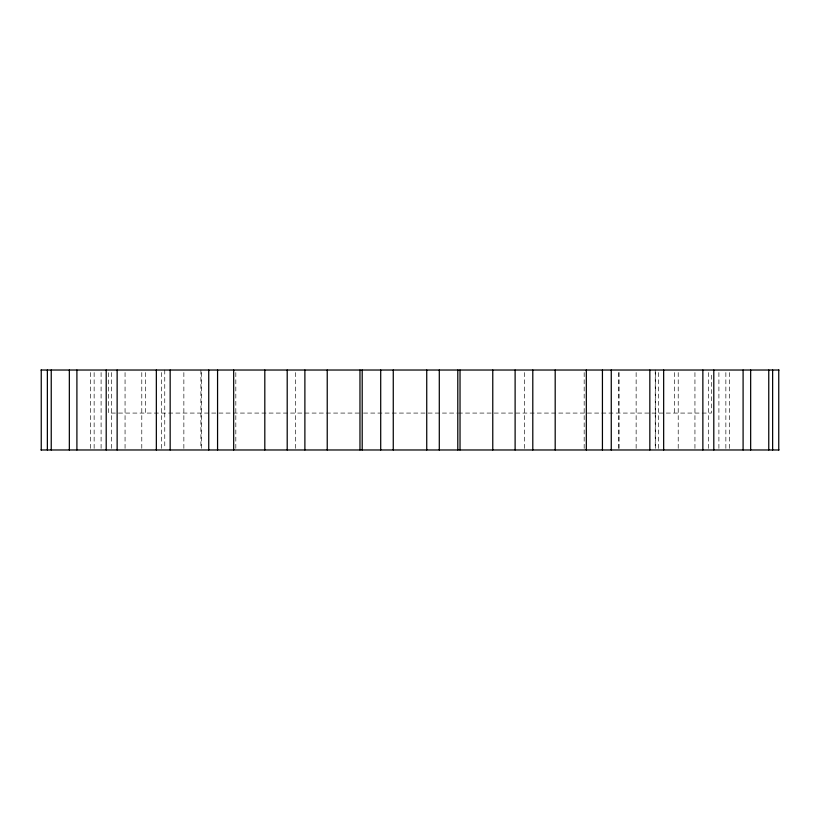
<?xml version="1.0" encoding="UTF-8"?>
<svg xmlns="http://www.w3.org/2000/svg" width="820" height="820" viewBox="0 0 820 820"><rect width="100%" height="100%" fill="white"/><g stroke="black" fill="none" stroke-linecap="round" stroke-linejoin="round"><path stroke-width="0.61" stroke-dasharray="4.1 3.07" d="M359.191 413.075L108.65 413.075L108.65 372.557M363.537 413.075L457.14 413.075M458.359 413.075L711.35 413.075L711.35 372.557M729.359 372.567L729.359 448.704M725.864 372.567L725.864 448.704M718.904 372.567L718.904 448.704M708.562 372.567L708.562 448.704M694.94 372.567L694.94 448.704M678.212 372.567L678.212 448.704M674.45 372.557L674.45 413.075M658.532 372.567L658.532 448.704M655.354 372.567L655.354 448.704M655.241 370.025L655.241 448.704M636.135 372.567L636.135 448.704M619.1 372.567L619.1 448.704M618.454 372.567L618.454 448.704M584.178 372.567L584.178 448.704M524.605 372.567L524.605 448.704M295.395 372.567L295.395 448.704M235.822 372.567L235.822 448.704M201.546 372.485L201.546 448.714M200.9 370.025L200.9 448.704M183.864 372.567L183.864 448.704M164.758 370.025L164.758 448.704M161.468 372.567L161.468 448.704M145.55 372.557L145.55 413.075M141.788 372.567L141.788 448.704M125.06 372.567L125.06 448.704M111.438 372.567L111.438 448.704M101.096 372.567L101.096 448.704M94.136 372.567L94.136 448.704M90.641 372.567L90.641 448.704"/><path stroke-width="1.23" d="M41 370.025L779 370.025M41 449.975L779 449.975M778.754 370.025L778.754 449.975M772.635 370.025L772.635 449.975M768.76 370.025L768.76 449.975M750.659 370.025L750.659 449.975M743.094 370.025L743.094 449.975M713.8 370.025L713.8 449.975M702.863 370.025L702.863 449.975M663.657 370.025L663.657 449.975M649.84 370.025L649.84 449.975M611.259 370.025L611.259 449.975M602.433 370.025L602.433 449.975M586.331 370.025L586.331 449.975M555.191 370.025L555.191 449.975M532.795 370.025L532.795 449.975M515.114 370.025L515.114 449.975M492.769 370.025L492.769 449.975M460.03 370.025L460.03 449.975M457.796 370.025L457.796 449.975M439.294 370.025L439.294 449.975M426.738 370.025L426.738 449.975M393.262 370.025L393.262 449.975M380.705 370.025L380.705 449.975M362.204 370.025L362.204 449.975M359.97 370.025L359.97 449.975M327.231 370.025L327.231 449.975M304.886 370.025L304.886 449.975M287.205 370.025L287.205 449.975M264.809 370.025L264.809 449.975M233.669 370.025L233.669 449.975M217.566 370.025L217.566 449.975M208.741 370.025L208.741 449.975M170.16 370.025L170.16 449.975M156.343 370.025L156.343 449.975M117.137 370.025L117.137 449.975M106.2 370.025L106.2 449.975M76.906 370.025L76.906 449.975M69.341 370.025L69.341 449.975M51.24 370.025L51.24 449.975M47.365 370.025L47.365 449.975M41.246 370.025L41.246 449.975"/></g></svg>
